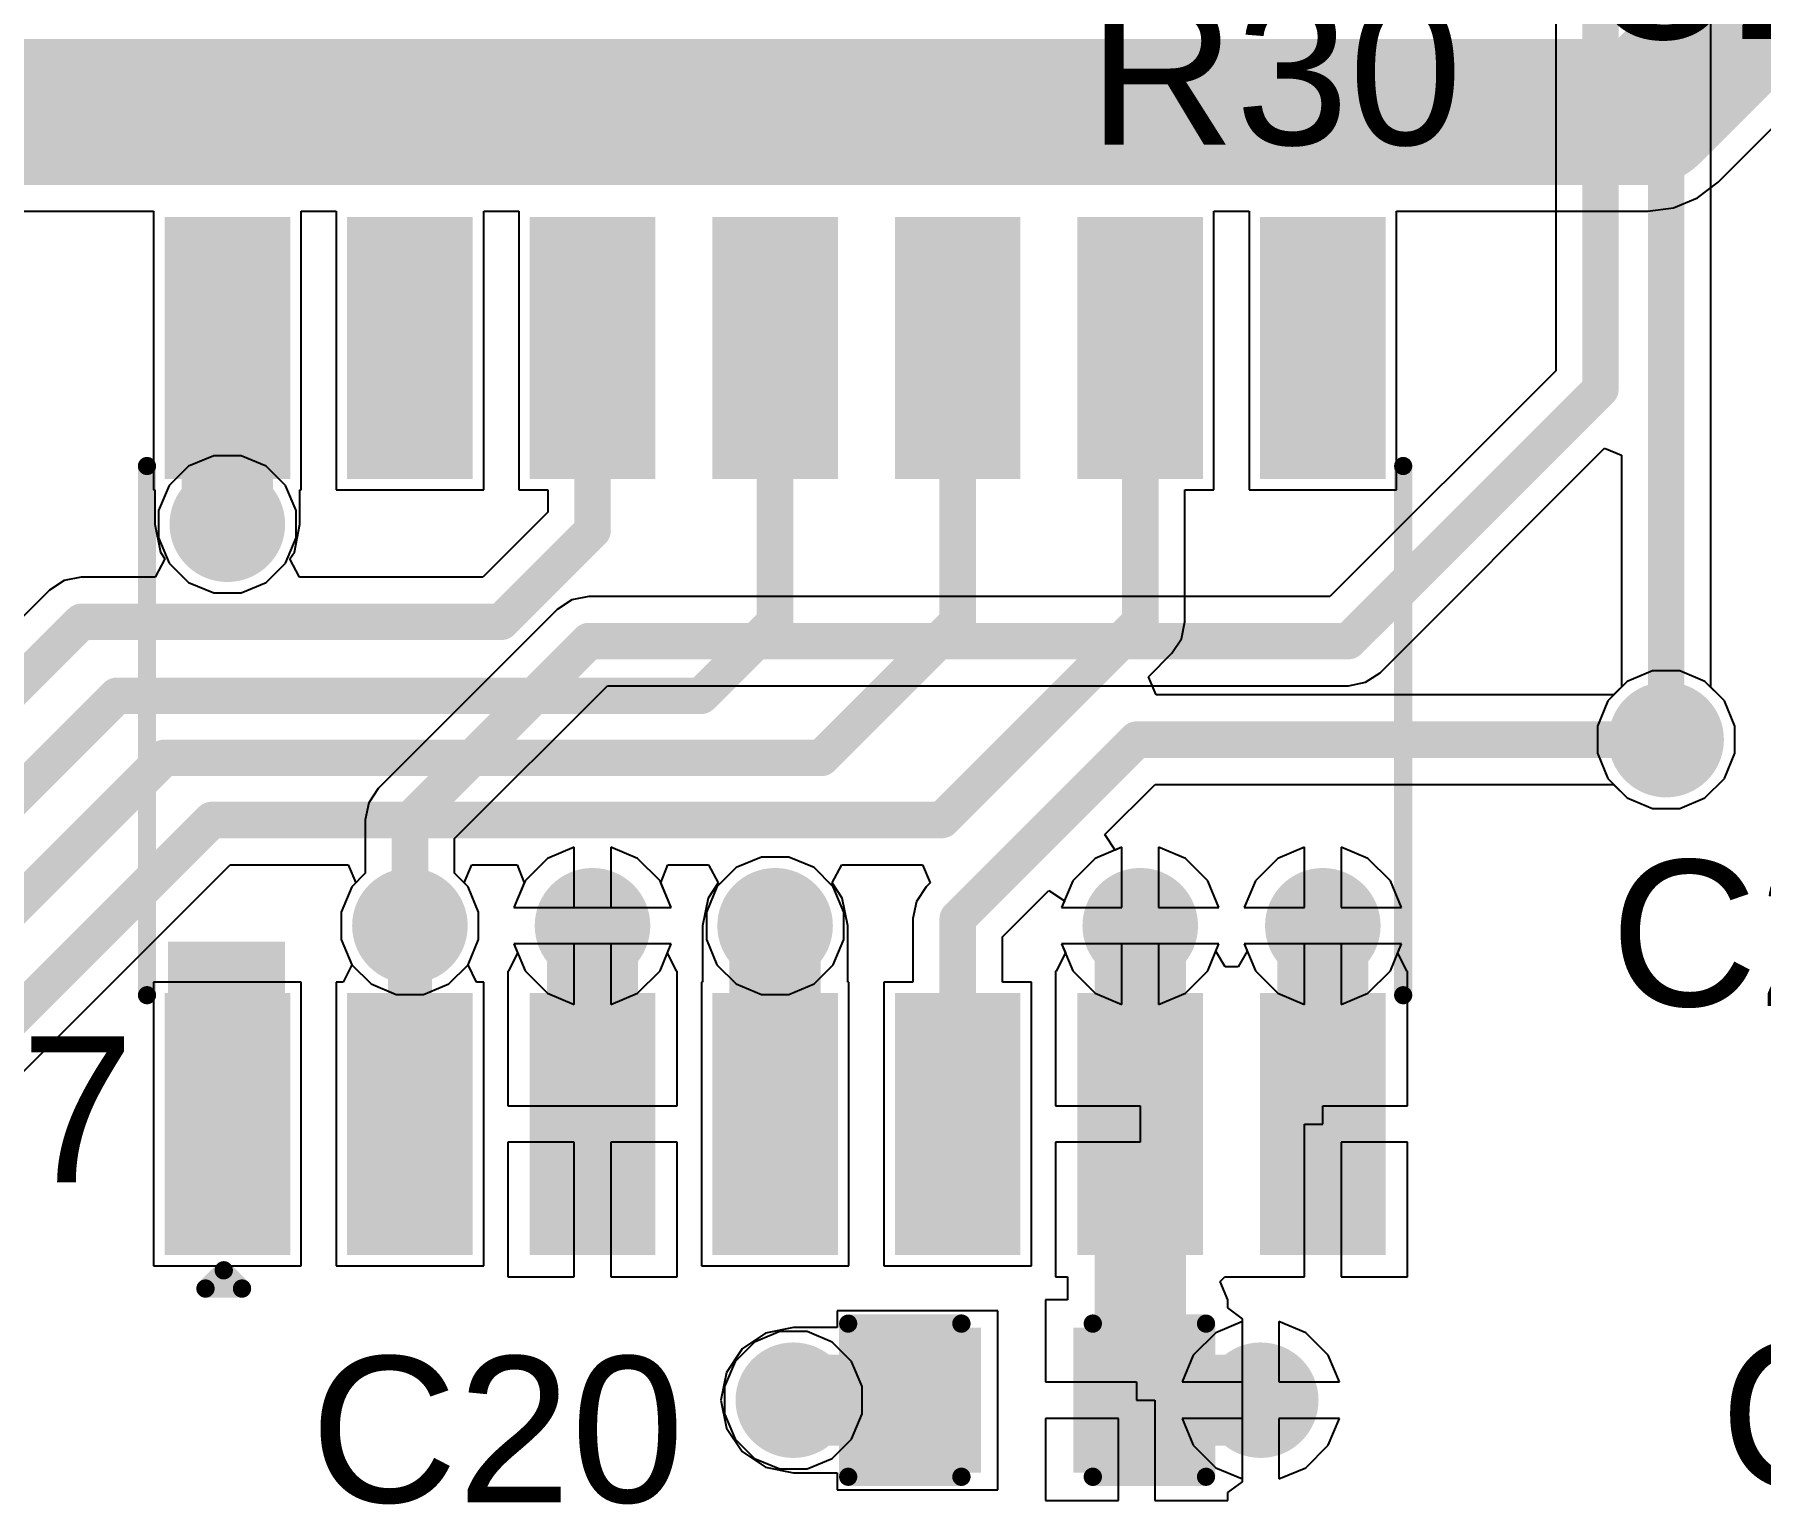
# Model space of a CAD drawing. Header units: millimetres. Extents: x -11 to 156, y -11 to 109.
# Drawn here: x 78.87 to 90.88, y 8.9 to 19.13 of the extents above; entities that cross this region are included whole.
import ezdxf

# ---------------------------------------------------------------- set-up
doc = ezdxf.new("R2010")
doc.units = ezdxf.units.MM
for name, color, linetype in [('BottomLayer', 5, 'Continuous'), ('BottomSolder', 6, 'Continuous'), ('TopLayer', 1, 'Continuous'), ('TopOverlay', 2, 'Continuous'), ('TopPaste', 8, 'Continuous'), ('TopSolder', 216, 'Continuous'), ('ViaHoleLayer', 16, 'Continuous')]:
    doc.layers.add(name, color=color, linetype=linetype)
doc.styles.add('Arial', font='', dxfattribs={"height": 0.2})
doc.styles.get('Arial').set_extended_font_data('Arial')

# ---------------------------------------------------------------- blocks, each defined once
blk = doc.blocks.new('SOIC_14_2')
at = {"layer": 'TopLayer'}
for points in [[(-3.51, 3.475), (-3.51, 4.145), (-1.89, 4.145), (-1.89, 3.475)], [(1.89, 3.475), (1.89, 4.145), (3.51, 4.145), (3.51, 3.475)], [(-3.51, 2.205), (-3.51, 2.875), (-1.89, 2.875), (-1.89, 2.205)], [(1.89, 2.205), (1.89, 2.875), (3.51, 2.875), (3.51, 2.205)], [(-3.51, 0.935), (-3.51, 1.605), (-1.89, 1.605), (-1.89, 0.935)], [(1.89, 0.935), (1.89, 1.605), (3.51, 1.605), (3.51, 0.935)], [(-3.51, -0.335), (-3.51, 0.335), (-1.89, 0.335), (-1.89, -0.335)], [(1.89, -0.335), (1.89, 0.335), (3.51, 0.335), (3.51, -0.335)], [(-3.51, -1.605), (-3.51, -0.935), (-1.89, -0.935), (-1.89, -1.605)], [(1.89, -1.605), (1.89, -0.935), (3.51, -0.935), (3.51, -1.605)], [(-3.51, -2.875), (-3.51, -2.205), (-1.89, -2.205), (-1.89, -2.875)], [(1.89, -2.875), (1.89, -2.205), (3.51, -2.205), (3.51, -2.875)], [(-3.51, -4.145), (-3.51, -3.475), (-1.89, -3.475), (-1.89, -4.145)], [(1.89, -4.145), (1.89, -3.475), (3.51, -3.475), (3.51, -4.145)]]:
    blk.add_hatch(color=1, dxfattribs=at).paths.add_polyline_path(points)
at = {"layer": 'TopOverlay'}
blk.add_hatch(color=2, dxfattribs=at).paths.add_polyline_path([(-1.787, 3.41), (-1.432, 3.41), (-1.432, 4.223), (-1.787, 4.223)])
at = {"layer": 'TopPaste'}
for points in [[(-3.51, 3.475), (-3.51, 4.145), (-1.89, 4.145), (-1.89, 3.475)], [(1.89, 3.475), (1.89, 4.145), (3.51, 4.145), (3.51, 3.475)], [(-3.51, 2.205), (-3.51, 2.875), (-1.89, 2.875), (-1.89, 2.205)], [(1.89, 2.205), (1.89, 2.875), (3.51, 2.875), (3.51, 2.205)], [(-3.51, 0.935), (-3.51, 1.605), (-1.89, 1.605), (-1.89, 0.935)], [(1.89, 0.935), (1.89, 1.605), (3.51, 1.605), (3.51, 0.935)], [(-3.51, -0.335), (-3.51, 0.335), (-1.89, 0.335), (-1.89, -0.335)], [(1.89, -0.335), (1.89, 0.335), (3.51, 0.335), (3.51, -0.335)], [(-3.51, -1.605), (-3.51, -0.935), (-1.89, -0.935), (-1.89, -1.605)], [(1.89, -1.605), (1.89, -0.935), (3.51, -0.935), (3.51, -1.605)], [(-3.51, -2.875), (-3.51, -2.205), (-1.89, -2.205), (-1.89, -2.875)], [(1.89, -2.875), (1.89, -2.205), (3.51, -2.205), (3.51, -2.875)], [(-3.51, -4.145), (-3.51, -3.475), (-1.89, -3.475), (-1.89, -4.145)], [(1.89, -4.145), (1.89, -3.475), (3.51, -3.475), (3.51, -4.145)]]:
    blk.add_hatch(color=8, dxfattribs=at).paths.add_polyline_path(points)
at = {"layer": 'TopSolder'}
for points in [[(-3.612, 3.373), (-3.612, 4.247), (-1.788, 4.247), (-1.788, 3.373)], [(1.788, 3.373), (1.788, 4.247), (3.612, 4.247), (3.612, 3.373)], [(-3.612, 2.103), (-3.612, 2.977), (-1.788, 2.977), (-1.788, 2.103)], [(1.788, 2.103), (1.788, 2.977), (3.612, 2.977), (3.612, 2.103)], [(-3.612, 0.833), (-3.612, 1.707), (-1.788, 1.707), (-1.788, 0.833)], [(1.788, 0.833), (1.788, 1.707), (3.612, 1.707), (3.612, 0.833)], [(-3.612, -0.437), (-3.612, 0.437), (-1.788, 0.437), (-1.788, -0.437)], [(1.788, -0.437), (1.788, 0.437), (3.612, 0.437), (3.612, -0.437)], [(-3.612, -1.707), (-3.612, -0.833), (-1.788, -0.833), (-1.788, -1.707)], [(1.788, -1.707), (1.788, -0.833), (3.612, -0.833), (3.612, -1.707)], [(-3.612, -2.977), (-3.612, -2.103), (-1.788, -2.103), (-1.788, -2.977)], [(1.788, -2.977), (1.788, -2.103), (3.612, -2.103), (3.612, -2.977)], [(-3.612, -4.247), (-3.612, -3.373), (-1.788, -3.373), (-1.788, -4.247)], [(1.788, -4.247), (1.788, -3.373), (3.612, -3.373), (3.612, -4.247)]]:
    blk.add_hatch(color=216, dxfattribs=at).paths.add_polyline_path(points)
at = {"layer": 'TopOverlay', "const_width": 0.127}
for points in [[(-1.803, 4.369), (1.88, 4.369)], [(-3.845, 3.962), (-3.845, 3.708)], [(-3.845, 3.962), (-3.718, 3.835)], [(-3.718, 3.835), (-3.845, 3.708)], [(-1.803, -4.369), (1.88, -4.369)]]:
    blk.add_lwpolyline(points, dxfattribs=at)
at = {"layer": 'TopOverlay', "const_width": 0.0635}
for points in [[(-1.835, 4.369, 1), (-1.772, 4.369, 1)], [(1.848, 4.369, 1), (1.911, 4.369, 1)], [(-3.877, 3.962, 1), (-3.813, 3.962, 1)], [(-3.877, 3.962, 1), (-3.813, 3.962, 1)], [(-3.75, 3.835, 1), (-3.686, 3.835, 1)], [(-3.75, 3.835, 1), (-3.686, 3.835, 1)], [(-3.877, 3.708, 1), (-3.813, 3.708, 1)], [(-3.877, 3.708, 1), (-3.813, 3.708, 1)], [(-1.835, -4.369, 1), (-1.772, -4.369, 1)], [(1.848, -4.369, 1), (1.911, -4.369, 1)]]:
    blk.add_lwpolyline(points, format="xyb", close=True, dxfattribs=at)
blk = doc.blocks.new('C___0603_110')
at = {"layer": 'TopLayer'}
for points in [[(-0.381, 0.445), (-0.381, -0.445), (-1.143, -0.445), (-1.143, 0.445)], [(1.143, 0.445), (1.143, -0.445), (0.381, -0.445), (0.381, 0.445)]]:
    blk.add_hatch(color=1, dxfattribs=at).paths.add_polyline_path(points)
at = {"layer": 'TopPaste'}
for points in [[(-0.381, 0.445), (-0.381, -0.445), (-1.143, -0.445), (-1.143, 0.445)], [(1.143, 0.445), (1.143, -0.445), (0.381, -0.445), (0.381, 0.445)]]:
    blk.add_hatch(color=8, dxfattribs=at).paths.add_polyline_path(points)
at = {"layer": 'TopSolder'}
for points in [[(-0.321, 0.504), (-0.321, -0.504), (-1.203, -0.504), (-1.203, 0.504)], [(1.203, 0.504), (1.203, -0.504), (0.321, -0.504), (0.321, 0.504)]]:
    blk.add_hatch(color=216, dxfattribs=at).paths.add_polyline_path(points)
at = {"layer": 'TopOverlay', "const_width": 0.127}
for points in [[(-0.457, 0.533), (-1.245, 0.533)], [(-1.245, 0.533), (-1.245, -0.533)], [(1.245, 0.533), (0.457, 0.533)], [(1.245, 0.533), (1.245, -0.533)], [(-0.457, -0.533), (-1.245, -0.533)], [(1.245, -0.533), (0.457, -0.533)]]:
    blk.add_lwpolyline(points, dxfattribs=at)
at = {"layer": 'TopOverlay', "const_width": 0.0635}
for points in [[(-1.276, 0.533, 1), (-1.213, 0.533, 1)], [(-1.276, 0.533, 1), (-1.213, 0.533, 1)], [(-0.489, 0.533, 1), (-0.425, 0.533, 1)], [(0.425, 0.533, 1), (0.489, 0.533, 1)], [(1.213, 0.533, 1), (1.276, 0.533, 1)], [(1.213, 0.533, 1), (1.276, 0.533, 1)], [(-1.276, -0.533, 1), (-1.213, -0.533, 1)], [(-1.276, -0.533, 1), (-1.213, -0.533, 1)], [(-0.489, -0.533, 1), (-0.425, -0.533, 1)], [(0.425, -0.533, 1), (0.489, -0.533, 1)], [(1.213, -0.533, 1), (1.276, -0.533, 1)], [(1.213, -0.533, 1), (1.276, -0.533, 1)]]:
    blk.add_lwpolyline(points, format="xyb", close=True, dxfattribs=at)

msp = doc.modelspace()

# ---------------------------------------------------------------- hatches: boundary and pattern name
at = {"layer": 'BottomLayer'}
h = msp.add_hatch(color=5, dxfattribs=at)
edge = h.paths.add_edge_path()
edge.add_arc((80.213, 15.723), 0.3, 0, 360)
h = msp.add_hatch(color=5, dxfattribs=at)
edge = h.paths.add_edge_path()
edge.add_arc((90.221, 14.224), 0.3, 0, 360)
h = msp.add_hatch(color=5, dxfattribs=at)
edge = h.paths.add_edge_path()
edge.add_arc((81.483, 12.929), 0.3, 0, 360)
h = msp.add_hatch(color=5, dxfattribs=at)
edge = h.paths.add_edge_path()
edge.add_arc((82.753, 12.929), 0.3, 0, 360)
h = msp.add_hatch(color=5, dxfattribs=at)
edge = h.paths.add_edge_path()
edge.add_arc((84.023, 12.929), 0.3, 0, 360)
h = msp.add_hatch(color=5, dxfattribs=at)
edge = h.paths.add_edge_path()
edge.add_arc((86.563, 12.929), 0.3, 0, 360)
h = msp.add_hatch(color=5, dxfattribs=at)
edge = h.paths.add_edge_path()
edge.add_arc((87.833, 12.929), 0.3, 0, 360)
h = msp.add_hatch(color=5, dxfattribs=at)
edge = h.paths.add_edge_path()
edge.add_arc((84.15, 9.627), 0.3, 0, 360)
h = msp.add_hatch(color=5, dxfattribs=at)
edge = h.paths.add_edge_path()
edge.add_arc((87.401, 9.627), 0.3, 0, 360)
at = {"layer": 'BottomSolder'}
h = msp.add_hatch(color=6, dxfattribs=at)
edge = h.paths.add_edge_path()
edge.add_arc((80.213, 15.723), 0.402, 0, 360)
h = msp.add_hatch(color=6, dxfattribs=at)
edge = h.paths.add_edge_path()
edge.add_arc((90.221, 14.224), 0.402, 0, 360)
h = msp.add_hatch(color=6, dxfattribs=at)
edge = h.paths.add_edge_path()
edge.add_arc((81.483, 12.929), 0.402, 0, 360)
h = msp.add_hatch(color=6, dxfattribs=at)
edge = h.paths.add_edge_path()
edge.add_arc((82.753, 12.929), 0.402, 0, 360)
h = msp.add_hatch(color=6, dxfattribs=at)
edge = h.paths.add_edge_path()
edge.add_arc((84.023, 12.929), 0.402, 0, 360)
h = msp.add_hatch(color=6, dxfattribs=at)
edge = h.paths.add_edge_path()
edge.add_arc((86.563, 12.929), 0.402, 0, 360)
h = msp.add_hatch(color=6, dxfattribs=at)
edge = h.paths.add_edge_path()
edge.add_arc((87.833, 12.929), 0.402, 0, 360)
h = msp.add_hatch(color=6, dxfattribs=at)
edge = h.paths.add_edge_path()
edge.add_arc((84.15, 9.627), 0.402, 0, 360)
h = msp.add_hatch(color=6, dxfattribs=at)
edge = h.paths.add_edge_path()
edge.add_arc((87.401, 9.627), 0.402, 0, 360)
at = {"layer": 'TopLayer'}
h = msp.add_hatch(color=1, dxfattribs=at)
edge = h.paths.add_edge_path()
edge.add_arc((80.213, 15.723), 0.3, 0, 360)
h = msp.add_hatch(color=1, dxfattribs=at)
edge = h.paths.add_edge_path()
edge.add_arc((90.221, 14.224), 0.3, 0, 360)
h = msp.add_hatch(color=1, dxfattribs=at)
edge = h.paths.add_edge_path()
edge.add_arc((81.483, 12.929), 0.3, 0, 360)
h = msp.add_hatch(color=1, dxfattribs=at)
edge = h.paths.add_edge_path()
edge.add_arc((82.753, 12.929), 0.3, 0, 360)
h = msp.add_hatch(color=1, dxfattribs=at)
edge = h.paths.add_edge_path()
edge.add_arc((84.023, 12.929), 0.3, 0, 360)
h = msp.add_hatch(color=1, dxfattribs=at)
edge = h.paths.add_edge_path()
edge.add_arc((86.563, 12.929), 0.3, 0, 360)
h = msp.add_hatch(color=1, dxfattribs=at)
edge = h.paths.add_edge_path()
edge.add_arc((87.833, 12.929), 0.3, 0, 360)
h = msp.add_hatch(color=1, dxfattribs=at)
edge = h.paths.add_edge_path()
edge.add_arc((84.15, 9.627), 0.3, 0, 360)
h = msp.add_hatch(color=1, dxfattribs=at)
edge = h.paths.add_edge_path()
edge.add_arc((87.401, 9.627), 0.3, 0, 360)
at = {"layer": 'TopSolder'}
h = msp.add_hatch(color=216, dxfattribs=at)
edge = h.paths.add_edge_path()
edge.add_arc((80.213, 15.723), 0.402, 0, 360)
h = msp.add_hatch(color=216, dxfattribs=at)
edge = h.paths.add_edge_path()
edge.add_arc((90.221, 14.224), 0.402, 0, 360)
h = msp.add_hatch(color=216, dxfattribs=at)
edge = h.paths.add_edge_path()
edge.add_arc((81.483, 12.929), 0.402, 0, 360)
h = msp.add_hatch(color=216, dxfattribs=at)
edge = h.paths.add_edge_path()
edge.add_arc((82.753, 12.929), 0.402, 0, 360)
h = msp.add_hatch(color=216, dxfattribs=at)
edge = h.paths.add_edge_path()
edge.add_arc((84.023, 12.929), 0.402, 0, 360)
h = msp.add_hatch(color=216, dxfattribs=at)
edge = h.paths.add_edge_path()
edge.add_arc((86.563, 12.929), 0.402, 0, 360)
h = msp.add_hatch(color=216, dxfattribs=at)
edge = h.paths.add_edge_path()
edge.add_arc((87.833, 12.929), 0.402, 0, 360)
h = msp.add_hatch(color=216, dxfattribs=at)
edge = h.paths.add_edge_path()
edge.add_arc((84.15, 9.627), 0.402, 0, 360)
h = msp.add_hatch(color=216, dxfattribs=at)
edge = h.paths.add_edge_path()
edge.add_arc((87.401, 9.627), 0.402, 0, 360)
at = {"layer": 'ViaHoleLayer'}
h = msp.add_hatch(color=16, dxfattribs=at)
edge = h.paths.add_edge_path()
edge.add_arc((80.213, 15.723), 0.15, 0, 360)
h = msp.add_hatch(color=16, dxfattribs=at)
edge = h.paths.add_edge_path()
edge.add_arc((90.221, 14.224), 0.15, 0, 360)
h = msp.add_hatch(color=16, dxfattribs=at)
edge = h.paths.add_edge_path()
edge.add_arc((81.483, 12.929), 0.15, 0, 360)
h = msp.add_hatch(color=16, dxfattribs=at)
edge = h.paths.add_edge_path()
edge.add_arc((82.753, 12.929), 0.15, 0, 360)
h = msp.add_hatch(color=16, dxfattribs=at)
edge = h.paths.add_edge_path()
edge.add_arc((84.023, 12.929), 0.15, 0, 360)
h = msp.add_hatch(color=16, dxfattribs=at)
edge = h.paths.add_edge_path()
edge.add_arc((86.563, 12.929), 0.15, 0, 360)
h = msp.add_hatch(color=16, dxfattribs=at)
edge = h.paths.add_edge_path()
edge.add_arc((87.833, 12.929), 0.15, 0, 360)
h = msp.add_hatch(color=16, dxfattribs=at)
edge = h.paths.add_edge_path()
edge.add_arc((84.15, 9.627), 0.15, 0, 360)
h = msp.add_hatch(color=16, dxfattribs=at)
edge = h.paths.add_edge_path()
edge.add_arc((87.401, 9.627), 0.15, 0, 360)

# ---------------------------------------------------------------- linework, layer by layer
at = {"layer": 'BottomLayer'}
for p, q in [((89.453, 20.244), (89.453, 16.791)), ((90.532, 14.589), (90.532, 19.81)), ((89.453, 16.791), (87.882, 15.221)), ((88.231, 14.69), (89.793, 16.252)), ((89.793, 16.252), (89.91, 16.203)), ((79.943, 16.128), (79.808, 15.993)), ((80.118, 16.2), (79.943, 16.128)), ((80.308, 16.2), (80.118, 16.2)), ((80.484, 16.128), (80.308, 16.2)), ((80.618, 15.993), (80.484, 16.128)), ((89.91, 16.203), (89.91, 14.589)), ((79.808, 15.993), (79.735, 15.818)), ((80.691, 15.818), (80.618, 15.993)), ((79.735, 15.818), (79.735, 15.628)), ((80.691, 15.628), (80.691, 15.818)), ((79.735, 15.628), (79.808, 15.452)), ((80.618, 15.452), (80.691, 15.628)), ((79.808, 15.452), (79.943, 15.318)), ((80.484, 15.318), (80.618, 15.452)), ((79.943, 15.318), (80.118, 15.245)), ((80.308, 15.245), (80.484, 15.318)), ((80.118, 15.245), (80.308, 15.245)), ((82.508, 15.13), (81.263, 13.885)), ((82.609, 15.197), (82.508, 15.13)), ((82.728, 15.221), (82.609, 15.197)), ((87.882, 15.221), (82.728, 15.221)), ((88.13, 14.623), (88.231, 14.69)), ((81.794, 13.536), (82.857, 14.599)), ((82.857, 14.599), (88.011, 14.599)), ((88.011, 14.599), (88.13, 14.623)), ((89.91, 14.589), (89.816, 14.495)), ((90.626, 14.495), (90.532, 14.589)), ((89.816, 14.495), (89.743, 14.319)), ((90.699, 14.319), (90.626, 14.495)), ((89.743, 14.319), (89.743, 14.129)), ((90.699, 14.129), (90.699, 14.319)), ((89.743, 14.129), (89.816, 13.953)), ((90.626, 13.953), (90.699, 14.129)), ((89.816, 13.953), (89.95, 13.819)), ((90.491, 13.819), (90.626, 13.953)), ((81.263, 13.885), (81.196, 13.784)), ((89.95, 13.819), (90.126, 13.746)), ((90.316, 13.746), (90.491, 13.819)), ((81.196, 13.784), (81.172, 13.665)), ((90.126, 13.746), (90.316, 13.746)), ((81.172, 13.665), (81.172, 13.294)), ((81.794, 13.294), (81.794, 13.536)), ((82.626, 13.476), (82.439, 13.398)), ((82.626, 13.056), (82.626, 13.476)), ((83.067, 13.398), (82.88, 13.476)), ((82.88, 13.476), (82.88, 13.056)), ((86.436, 13.476), (86.249, 13.398)), ((86.436, 13.056), (86.436, 13.476)), ((86.877, 13.398), (86.69, 13.476)), ((86.69, 13.476), (86.69, 13.056)), ((87.706, 13.476), (87.519, 13.398)), ((87.706, 13.056), (87.706, 13.476)), ((88.147, 13.398), (87.96, 13.476)), ((87.96, 13.476), (87.96, 13.056)), ((82.439, 13.398), (82.284, 13.242)), ((83.223, 13.242), (83.067, 13.398)), ((83.753, 13.334), (83.618, 13.199)), ((83.928, 13.406), (83.753, 13.334)), ((84.118, 13.406), (83.928, 13.406)), ((84.294, 13.334), (84.118, 13.406)), ((84.428, 13.199), (84.294, 13.334)), ((86.249, 13.398), (86.094, 13.242)), ((87.033, 13.242), (86.877, 13.398)), ((87.519, 13.398), (87.364, 13.242)), ((88.303, 13.242), (88.147, 13.398)), ((81.172, 13.294), (81.078, 13.199)), ((81.888, 13.199), (81.794, 13.294)), ((82.284, 13.242), (82.206, 13.056)), ((83.3, 13.056), (83.223, 13.242)), ((86.094, 13.242), (86.016, 13.056)), ((87.11, 13.056), (87.033, 13.242)), ((87.364, 13.242), (87.286, 13.056)), ((88.38, 13.056), (88.303, 13.242)), ((81.078, 13.199), (81.005, 13.024)), ((81.961, 13.024), (81.888, 13.199)), ((83.618, 13.199), (83.545, 13.024)), ((84.501, 13.024), (84.428, 13.199)), ((81.005, 13.024), (81.005, 12.834)), ((81.961, 12.834), (81.961, 13.024)), ((82.206, 13.056), (82.626, 13.056)), ((82.88, 13.056), (83.3, 13.056)), ((83.545, 13.024), (83.545, 12.834)), ((84.501, 12.834), (84.501, 13.024)), ((86.016, 13.056), (86.436, 13.056)), ((86.69, 13.056), (87.11, 13.056)), ((87.286, 13.056), (87.706, 13.056)), ((87.96, 13.056), (88.38, 13.056)), ((81.005, 12.834), (81.078, 12.658)), ((81.888, 12.658), (81.961, 12.834)), ((82.626, 12.802), (82.206, 12.802)), ((82.206, 12.802), (82.284, 12.615)), ((82.626, 12.382), (82.626, 12.802)), ((83.3, 12.802), (82.88, 12.802)), ((82.88, 12.802), (82.88, 12.382)), ((83.223, 12.615), (83.3, 12.802)), ((83.545, 12.834), (83.618, 12.658)), ((84.428, 12.658), (84.501, 12.834)), ((86.436, 12.802), (86.016, 12.802)), ((86.016, 12.802), (86.094, 12.615)), ((86.436, 12.382), (86.436, 12.802)), ((87.11, 12.802), (86.69, 12.802)), ((86.69, 12.802), (86.69, 12.382)), ((87.033, 12.615), (87.11, 12.802)), ((87.706, 12.802), (87.286, 12.802)), ((87.286, 12.802), (87.364, 12.615)), ((87.706, 12.382), (87.706, 12.802)), ((88.38, 12.802), (87.96, 12.802)), ((87.96, 12.802), (87.96, 12.382)), ((88.303, 12.615), (88.38, 12.802)), ((81.078, 12.658), (81.213, 12.524)), ((81.754, 12.524), (81.888, 12.658)), ((82.284, 12.615), (82.439, 12.459)), ((83.067, 12.459), (83.223, 12.615)), ((83.618, 12.658), (83.753, 12.524)), ((84.294, 12.524), (84.428, 12.658)), ((86.094, 12.615), (86.249, 12.459)), ((86.877, 12.459), (87.033, 12.615)), ((87.364, 12.615), (87.519, 12.459)), ((88.147, 12.459), (88.303, 12.615)), ((81.213, 12.524), (81.388, 12.451)), ((81.578, 12.451), (81.754, 12.524)), ((83.753, 12.524), (83.928, 12.451)), ((84.118, 12.451), (84.294, 12.524)), ((81.388, 12.451), (81.578, 12.451)), ((82.439, 12.459), (82.626, 12.382)), ((82.88, 12.382), (83.067, 12.459)), ((83.928, 12.451), (84.118, 12.451)), ((86.249, 12.459), (86.436, 12.382)), ((86.69, 12.382), (86.877, 12.459)), ((87.519, 12.459), (87.706, 12.382)), ((87.96, 12.382), (88.147, 12.459)), ((84.055, 10.104), (83.88, 10.032)), ((84.245, 10.104), (84.055, 10.104)), ((84.421, 10.032), (84.245, 10.104)), ((87.088, 10.096), (86.932, 9.94)), ((87.274, 10.174), (87.088, 10.096)), ((87.274, 9.754), (87.274, 10.174)), ((87.715, 10.096), (87.528, 10.174)), ((87.528, 10.174), (87.528, 9.754)), ((87.871, 9.94), (87.715, 10.096)), ((83.88, 10.032), (83.745, 9.897)), ((84.555, 9.897), (84.421, 10.032)), ((83.745, 9.897), (83.672, 9.722)), ((84.628, 9.722), (84.555, 9.897)), ((86.932, 9.94), (86.854, 9.754)), ((87.948, 9.754), (87.871, 9.94)), ((86.854, 9.754), (87.274, 9.754)), ((87.528, 9.754), (87.948, 9.754)), ((83.672, 9.722), (83.672, 9.532)), ((84.628, 9.532), (84.628, 9.722)), ((83.672, 9.532), (83.745, 9.356)), ((84.555, 9.356), (84.628, 9.532)), ((87.274, 9.5), (86.854, 9.5)), ((86.854, 9.5), (86.932, 9.313)), ((87.274, 9.08), (87.274, 9.5)), ((87.948, 9.5), (87.528, 9.5)), ((87.528, 9.5), (87.528, 9.08)), ((87.871, 9.313), (87.948, 9.5)), ((83.745, 9.356), (83.88, 9.222)), ((84.421, 9.222), (84.555, 9.356)), ((86.932, 9.313), (87.088, 9.157)), ((87.715, 9.157), (87.871, 9.313)), ((83.88, 9.222), (84.055, 9.149)), ((84.055, 9.149), (84.245, 9.149)), ((84.245, 9.149), (84.421, 9.222)), ((87.088, 9.157), (87.274, 9.08)), ((87.528, 9.08), (87.715, 9.157))]:
    msp.add_line(p, q, dxfattribs=at)
at = {"layer": 'BottomLayer', "const_width": 0.254}
for points in [[(89.764, 16.662), (89.764, 20.244)], [(90.221, 14.224), (90.221, 19.939)], [(88.011, 14.91), (89.764, 16.662)], [(81.483, 13.665), (82.728, 14.91)], [(82.728, 14.91), (88.011, 14.91)], [(81.483, 12.929), (81.483, 13.665)]]:
    msp.add_lwpolyline(points, dxfattribs=at)
at = {"layer": 'BottomLayer', "const_width": 0.127}
for points in [[(89.7, 16.662, 1), (89.827, 16.662, 1)], [(89.7, 16.662, 1), (89.827, 16.662, 1)], [(82.664, 14.91, 1), (82.791, 14.91, 1)], [(82.664, 14.91, 1), (82.791, 14.91, 1)], [(87.947, 14.91, 1), (88.074, 14.91, 1)], [(87.947, 14.91, 1), (88.074, 14.91, 1)], [(90.157, 14.224, 1), (90.284, 14.224, 1)], [(81.42, 13.665, 1), (81.547, 13.665, 1)], [(81.42, 13.665, 1), (81.547, 13.665, 1)], [(81.42, 12.929, 1), (81.547, 12.929, 1)]]:
    msp.add_lwpolyline(points, format="xyb", close=True, dxfattribs=at)
at = {"layer": 'TopLayer'}
for p, q in [((90.583, 18.104), (91.056, 18.577)), ((90.44, 17.994), (90.583, 18.104)), ((78.798, 17.901), (79.7, 17.901)), ((79.7, 17.901), (79.7, 15.962)), ((80.726, 15.962), (80.726, 17.901)), ((80.726, 17.901), (80.97, 17.901)), ((80.97, 17.901), (80.97, 15.962)), ((81.996, 15.962), (81.996, 17.901)), ((81.996, 17.901), (82.24, 17.901)), ((82.24, 17.901), (82.24, 15.962)), ((87.076, 15.962), (87.076, 17.901)), ((87.076, 17.901), (87.32, 17.901)), ((87.32, 17.901), (87.32, 15.962)), ((88.346, 15.962), (88.346, 17.901)), ((88.346, 17.901), (90.094, 17.901)), ((90.094, 17.901), (90.273, 17.925)), ((90.273, 17.925), (90.44, 17.994)), ((79.7, 15.962), (79.708, 15.962)), ((79.708, 15.962), (79.708, 15.723)), ((80.718, 15.723), (80.718, 15.962)), ((80.718, 15.962), (80.726, 15.962)), ((80.97, 15.962), (81.996, 15.962)), ((82.24, 15.962), (82.442, 15.962)), ((82.442, 15.962), (82.442, 15.808)), ((86.874, 15.044), (86.874, 15.962)), ((86.874, 15.962), (87.076, 15.962)), ((87.32, 15.962), (88.346, 15.962)), ((82.442, 15.808), (81.989, 15.355)), ((79.708, 15.723), (79.747, 15.529)), ((80.68, 15.529), (80.718, 15.723)), ((79.747, 15.529), (79.778, 15.482)), ((80.648, 15.482), (80.68, 15.529)), ((79.778, 15.482), (79.71, 15.355)), ((80.716, 15.355), (80.648, 15.482)), ((78.977, 15.264), (76.267, 12.554)), ((79.078, 15.332), (78.977, 15.264)), ((79.197, 15.355), (79.078, 15.332)), ((79.71, 15.355), (79.197, 15.355)), ((81.989, 15.355), (80.716, 15.355)), ((86.85, 14.925), (86.874, 15.044)), ((86.783, 14.825), (86.85, 14.925)), ((86.62, 14.662), (86.783, 14.825)), ((86.673, 14.535), (86.62, 14.662)), ((90.126, 14.702), (89.95, 14.629)), ((90.316, 14.702), (90.126, 14.702)), ((90.491, 14.629), (90.316, 14.702)), ((89.856, 14.535), (86.673, 14.535)), ((89.95, 14.629), (89.856, 14.535)), ((90.626, 14.495), (90.491, 14.629)), ((90.699, 14.319), (90.626, 14.495)), ((90.699, 14.129), (90.699, 14.319)), ((90.626, 13.953), (90.699, 14.129)), ((90.491, 13.819), (90.626, 13.953)), ((86.317, 13.564), (86.667, 13.913)), ((86.667, 13.913), (89.856, 13.913)), ((89.856, 13.913), (89.95, 13.819)), ((89.95, 13.819), (90.126, 13.746)), ((90.316, 13.746), (90.491, 13.819)), ((90.126, 13.746), (90.316, 13.746)), ((86.389, 13.456), (86.317, 13.564)), ((86.436, 13.476), (86.389, 13.456)), ((86.436, 13.056), (86.436, 13.476)), ((86.877, 13.398), (86.69, 13.476)), ((86.69, 13.476), (86.69, 13.056)), ((87.706, 13.476), (87.519, 13.398)), ((87.706, 13.056), (87.706, 13.476)), ((88.147, 13.398), (87.96, 13.476)), ((87.96, 13.476), (87.96, 13.056)), ((77.606, 10.728), (80.233, 13.354)), ((80.233, 13.354), (81.054, 13.354)), ((81.054, 13.354), (81.106, 13.227)), ((81.86, 13.227), (81.913, 13.354)), ((81.913, 13.354), (82.23, 13.354)), ((82.23, 13.354), (82.277, 13.227)), ((83.229, 13.227), (83.277, 13.354)), ((83.277, 13.354), (83.559, 13.354)), ((83.559, 13.354), (83.627, 13.227)), ((84.419, 13.227), (84.487, 13.354)), ((84.487, 13.354), (85.049, 13.354)), ((85.049, 13.354), (85.102, 13.227)), ((87.033, 13.242), (86.877, 13.398)), ((87.519, 13.398), (87.364, 13.242)), ((88.303, 13.242), (88.147, 13.398)), ((81.106, 13.227), (81.078, 13.199)), ((81.888, 13.199), (81.86, 13.227)), ((82.277, 13.227), (82.206, 13.056)), ((83.3, 13.056), (83.229, 13.227)), ((83.627, 13.227), (83.557, 13.122)), ((84.49, 13.122), (84.419, 13.227)), ((85.102, 13.227), (85.073, 13.199)), ((87.11, 13.056), (87.033, 13.242)), ((87.364, 13.242), (87.286, 13.056)), ((88.38, 13.056), (88.303, 13.242)), ((81.078, 13.199), (81.005, 13.024)), ((81.961, 13.024), (81.888, 13.199)), ((83.557, 13.122), (83.518, 12.929)), ((84.528, 12.929), (84.49, 13.122)), ((85.006, 13.098), (84.982, 12.979)), ((85.073, 13.199), (85.006, 13.098)), ((85.604, 12.851), (85.928, 13.175)), ((85.928, 13.175), (86.036, 13.103)), ((86.036, 13.103), (86.016, 13.056)), ((81.005, 13.024), (81.005, 12.834)), ((81.961, 12.834), (81.961, 13.024)), ((82.206, 13.056), (83.3, 13.056)), ((84.982, 12.979), (84.982, 12.537)), ((86.016, 13.056), (86.436, 13.056)), ((86.69, 13.056), (87.11, 13.056)), ((87.286, 13.056), (87.706, 13.056)), ((87.96, 13.056), (88.38, 13.056)), ((83.518, 12.929), (83.518, 12.537)), ((84.528, 12.537), (84.528, 12.929)), ((85.604, 12.537), (85.604, 12.851)), ((81.005, 12.834), (81.078, 12.658)), ((81.888, 12.658), (81.961, 12.834)), ((82.232, 12.74), (82.169, 12.613)), ((83.3, 12.802), (82.206, 12.802)), ((82.206, 12.802), (82.232, 12.74)), ((83.275, 12.74), (83.3, 12.802)), ((83.337, 12.613), (83.275, 12.74)), ((86.042, 12.74), (85.979, 12.613)), ((87.11, 12.802), (86.016, 12.802)), ((86.016, 12.802), (86.042, 12.74)), ((87.089, 12.751), (87.11, 12.802)), ((87.153, 12.642), (87.089, 12.751)), ((87.307, 12.751), (87.244, 12.642)), ((88.38, 12.802), (87.286, 12.802)), ((87.286, 12.802), (87.307, 12.751)), ((88.355, 12.74), (88.38, 12.802)), ((88.417, 12.613), (88.355, 12.74)), ((81.078, 12.658), (81.019, 12.537)), ((81.947, 12.537), (81.888, 12.658)), ((82.169, 12.613), (82.164, 12.613)), ((82.164, 12.613), (82.164, 11.676)), ((83.342, 12.613), (83.337, 12.613)), ((83.342, 11.676), (83.342, 12.613)), ((85.979, 12.613), (85.974, 12.613)), ((85.974, 12.613), (85.974, 11.676)), ((87.244, 12.642), (87.153, 12.642)), ((88.422, 12.613), (88.417, 12.613)), ((88.422, 11.676), (88.422, 12.613)), ((80.726, 12.537), (79.7, 12.537)), ((79.7, 12.537), (79.7, 10.562)), ((80.726, 10.562), (80.726, 12.537)), ((81.019, 12.537), (80.97, 12.537)), ((80.97, 12.537), (80.97, 10.562)), ((81.996, 12.537), (81.947, 12.537)), ((81.996, 10.562), (81.996, 12.537)), ((83.518, 12.537), (83.51, 12.537)), ((83.51, 12.537), (83.51, 10.562)), ((84.536, 12.537), (84.528, 12.537)), ((84.536, 10.562), (84.536, 12.537)), ((84.982, 12.537), (84.78, 12.537)), ((84.78, 12.537), (84.78, 10.562)), ((85.806, 12.537), (85.604, 12.537)), ((85.806, 10.562), (85.806, 12.537)), ((82.164, 11.676), (82.753, 11.676)), ((82.753, 11.676), (83.342, 11.676)), ((85.974, 11.676), (86.563, 11.676)), ((86.563, 11.676), (86.563, 11.422)), ((87.833, 11.549), (87.833, 11.676)), ((87.833, 11.676), (88.422, 11.676)), ((87.706, 10.485), (87.706, 11.549)), ((87.706, 11.549), (87.833, 11.549)), ((82.626, 11.422), (82.164, 11.422)), ((82.164, 11.422), (82.164, 10.485)), ((82.626, 10.485), (82.626, 11.422)), ((83.342, 11.422), (82.88, 11.422)), ((82.88, 11.422), (82.88, 10.485)), ((83.342, 10.485), (83.342, 11.422)), ((86.563, 11.422), (85.974, 11.422)), ((85.974, 11.422), (85.974, 10.485)), ((88.422, 11.422), (87.96, 11.422)), ((87.96, 11.422), (87.96, 10.485)), ((88.422, 10.485), (88.422, 11.422)), ((79.7, 10.562), (80.726, 10.562)), ((80.97, 10.562), (81.996, 10.562)), ((82.164, 10.485), (82.626, 10.485)), ((82.88, 10.485), (83.342, 10.485)), ((83.51, 10.562), (84.536, 10.562)), ((84.78, 10.562), (85.806, 10.562)), ((85.974, 10.485), (86.058, 10.485)), ((86.058, 10.485), (86.058, 10.325)), ((87.119, 10.452), (87.152, 10.485)), ((87.172, 10.325), (87.119, 10.452)), ((87.152, 10.485), (87.244, 10.485)), ((87.244, 10.485), (87.279, 10.485)), ((87.279, 10.485), (87.706, 10.485)), ((87.96, 10.485), (88.422, 10.485)), ((86.058, 10.325), (85.903, 10.325)), ((85.903, 10.325), (85.903, 9.754)), ((87.173, 10.325), (87.172, 10.325)), ((87.173, 10.269), (87.173, 10.325)), ((85.573, 10.249), (84.455, 10.249)), ((84.455, 10.249), (84.455, 10.132)), ((85.573, 9.004), (85.573, 10.249)), ((87.274, 10.193), (87.173, 10.269)), ((83.957, 10.093), (83.793, 9.984)), ((84.15, 10.132), (83.957, 10.093)), ((84.455, 10.132), (84.15, 10.132)), ((87.274, 9.627), (87.274, 10.193)), ((87.715, 10.096), (87.528, 10.174)), ((87.528, 10.174), (87.528, 9.754)), ((87.871, 9.94), (87.715, 10.096)), ((83.793, 9.984), (83.684, 9.82)), ((87.948, 9.754), (87.871, 9.94)), ((83.684, 9.82), (83.645, 9.627)), ((85.903, 9.754), (86.538, 9.754)), ((86.538, 9.754), (86.538, 9.627)), ((87.528, 9.754), (87.948, 9.754)), ((83.645, 9.627), (83.684, 9.433)), ((86.538, 9.627), (86.665, 9.627)), ((86.665, 9.627), (86.665, 8.928)), ((87.274, 9.06), (87.274, 9.627)), ((86.411, 9.5), (85.903, 9.5)), ((85.903, 9.5), (85.903, 8.928)), ((86.411, 8.928), (86.411, 9.5)), ((87.948, 9.5), (87.528, 9.5)), ((87.528, 9.5), (87.528, 9.08)), ((87.871, 9.313), (87.948, 9.5)), ((83.684, 9.433), (83.793, 9.27)), ((83.793, 9.27), (83.957, 9.16)), ((87.715, 9.157), (87.871, 9.313)), ((83.957, 9.16), (84.15, 9.122)), ((87.528, 9.08), (87.715, 9.157)), ((84.15, 9.122), (84.455, 9.122)), ((84.455, 9.122), (84.455, 9.004)), ((84.455, 9.004), (85.573, 9.004)), ((87.173, 8.984), (87.274, 9.06)), ((85.903, 8.928), (86.411, 8.928)), ((86.665, 8.928), (87.173, 8.928)), ((87.173, 8.928), (87.173, 8.984))]:
    msp.add_line(p, q, dxfattribs=at)
for points, const_width in [([(90.094, 18.593), (91.262, 19.761)], 1.016), ([(78.156, 18.593), (90.094, 18.593)], 1.016), ([(80.213, 15.723), (80.213, 16.949)], 0.635), ([(82.753, 15.679), (82.753, 16.949)], 0.254), ([(84.023, 15.044), (84.023, 16.949)], 0.254), ([(85.293, 15.044), (85.293, 16.949)], 0.254), ([(86.563, 15.044), (86.563, 16.949)], 0.254), ([(82.118, 15.044), (82.753, 15.679)], 0.254), ([(76.396, 12.243), (79.197, 15.044)], 0.254), ([(79.197, 15.044), (82.118, 15.044)], 0.254), ([(83.508, 14.529), (84.023, 15.044)], 0.254), ([(84.346, 14.097), (85.293, 15.044)], 0.254), ([(85.184, 13.665), (86.563, 15.044)], 0.254), ([(76.726, 11.811), (79.444, 14.529)], 0.254), ([(79.444, 14.529), (83.508, 14.529)], 0.254), ([(85.293, 12.979), (86.538, 14.224)], 0.254), ([(86.538, 14.224), (90.221, 14.224)], 0.254), ([(77.056, 11.379), (79.774, 14.097)], 0.254), ([(79.774, 14.097), (84.346, 14.097)], 0.254), ([(77.386, 10.947), (80.104, 13.665)], 0.254), ([(80.104, 13.665), (85.184, 13.665)], 0.254), ([(82.753, 11.549), (82.753, 12.929)], 0.635), ([(84.023, 11.549), (84.023, 12.929)], 0.635), ([(86.563, 11.549), (86.563, 12.929)], 0.635), ([(87.833, 11.549), (87.833, 12.929)], 0.635), ([(85.293, 11.549), (85.293, 12.979)], 0.254), ([(81.483, 11.549), (81.483, 12.929)], 0.305), ([(86.563, 9.627), (86.563, 11.549)], 0.635), ([(84.15, 9.627), (85.014, 9.627)], 0.635), ([(84.988, 9.601), (85.014, 9.627)], 0.635), ([(86.538, 9.627), (86.563, 9.627)], 0.635), ([(86.563, 9.627), (87.401, 9.627)], 0.635)]:
    msp.add_lwpolyline(points, dxfattribs=dict(at, const_width=const_width))
for points, const_width in [([(89.84, 18.593, 1), (90.348, 18.593, 1)], 0.508), ([(89.84, 18.593, 1), (90.348, 18.593, 1)], 0.508), ([(80.054, 16.949, 1), (80.372, 16.949, 1)], 0.318), ([(82.69, 16.949, 1), (82.817, 16.949, 1)], 0.127), ([(83.96, 16.949, 1), (84.087, 16.949, 1)], 0.127), ([(85.23, 16.949, 1), (85.357, 16.949, 1)], 0.127), ([(86.5, 16.949, 1), (86.627, 16.949, 1)], 0.127), ([(80.054, 15.723, 1), (80.372, 15.723, 1)], 0.318), ([(82.69, 15.679, 1), (82.817, 15.679, 1)], 0.127), ([(82.69, 15.679, 1), (82.817, 15.679, 1)], 0.127), ([(79.134, 15.044, 1), (79.261, 15.044, 1)], 0.127), ([(79.134, 15.044, 1), (79.261, 15.044, 1)], 0.127), ([(82.055, 15.044, 1), (82.182, 15.044, 1)], 0.127), ([(82.055, 15.044, 1), (82.182, 15.044, 1)], 0.127), ([(83.96, 15.044, 1), (84.087, 15.044, 1)], 0.127), ([(83.96, 15.044, 1), (84.087, 15.044, 1)], 0.127), ([(85.23, 15.044, 1), (85.357, 15.044, 1)], 0.127), ([(85.23, 15.044, 1), (85.357, 15.044, 1)], 0.127), ([(86.5, 15.044, 1), (86.627, 15.044, 1)], 0.127), ([(86.5, 15.044, 1), (86.627, 15.044, 1)], 0.127), ([(79.38, 14.529, 1), (79.507, 14.529, 1)], 0.127), ([(79.38, 14.529, 1), (79.507, 14.529, 1)], 0.127), ([(83.444, 14.529, 1), (83.571, 14.529, 1)], 0.127), ([(83.444, 14.529, 1), (83.571, 14.529, 1)], 0.127), ([(86.474, 14.224, 1), (86.601, 14.224, 1)], 0.127), ([(86.474, 14.224, 1), (86.601, 14.224, 1)], 0.127), ([(90.157, 14.224, 1), (90.284, 14.224, 1)], 0.127), ([(79.71, 14.097, 1), (79.837, 14.097, 1)], 0.127), ([(79.71, 14.097, 1), (79.837, 14.097, 1)], 0.127), ([(84.282, 14.097, 1), (84.409, 14.097, 1)], 0.127), ([(84.282, 14.097, 1), (84.409, 14.097, 1)], 0.127), ([(80.041, 13.665, 1), (80.168, 13.665, 1)], 0.127), ([(80.041, 13.665, 1), (80.168, 13.665, 1)], 0.127), ([(85.121, 13.665, 1), (85.248, 13.665, 1)], 0.127), ([(85.121, 13.665, 1), (85.248, 13.665, 1)], 0.127), ([(82.594, 12.929, 1), (82.912, 12.929, 1)], 0.318), ([(83.864, 12.929, 1), (84.182, 12.929, 1)], 0.318), ([(86.404, 12.929, 1), (86.722, 12.929, 1)], 0.318), ([(87.674, 12.929, 1), (87.992, 12.929, 1)], 0.318), ([(85.23, 12.979, 1), (85.357, 12.979, 1)], 0.127), ([(85.23, 12.979, 1), (85.357, 12.979, 1)], 0.127), ([(81.407, 12.929, 1), (81.559, 12.929, 1)], 0.152), ([(82.594, 11.549, 1), (82.912, 11.549, 1)], 0.318), ([(83.864, 11.549, 1), (84.182, 11.549, 1)], 0.318), ([(86.404, 11.549, 1), (86.722, 11.549, 1)], 0.318), ([(86.404, 11.549, 1), (86.722, 11.549, 1)], 0.318), ([(87.674, 11.549, 1), (87.992, 11.549, 1)], 0.318), ([(81.407, 11.549, 1), (81.559, 11.549, 1)], 0.152), ([(85.23, 11.549, 1), (85.357, 11.549, 1)], 0.127), ([(83.991, 9.627, 1), (84.309, 9.627, 1)], 0.318), ([(84.83, 9.601, 1), (85.147, 9.601, 1)], 0.318), ([(84.855, 9.627, 1), (85.173, 9.627, 1)], 0.318), ([(84.855, 9.627, 1), (85.173, 9.627, 1)], 0.318), ([(86.379, 9.627, 1), (86.697, 9.627, 1)], 0.318), ([(86.404, 9.627, 1), (86.722, 9.627, 1)], 0.318), ([(86.404, 9.627, 1), (86.722, 9.627, 1)], 0.318), ([(86.404, 9.627, 1), (86.722, 9.627, 1)], 0.318), ([(87.243, 9.627, 1), (87.56, 9.627, 1)], 0.318)]:
    msp.add_lwpolyline(points, format="xyb", close=True, dxfattribs=dict(at, const_width=const_width))

# ---------------------------------------------------------------- block references
for name, p, rotation in [('SOIC_14_2', (84.023, 14.249), 90), ('C___0603_110', (85.776, 9.627), 180)]:
    msp.add_blockref(name, p, dxfattribs=dict(rotation=rotation))

# ---------------------------------------------------------------- texts
at = {"layer": 'TopOverlay', "style": 'Arial'}
for s, p in [('C28', (89.654, 19.101)), ('R30', (86.2, 18.364)), ('C27', (89.832, 12.37)), ('U17', (76.962, 11.143)), ('C29', (90.594, 9.017)), ('C20', (80.789, 8.916))]:
    msp.add_text(s, height=1.016, dxfattribs=at).set_placement(p)

doc.saveas('drawing.dxf')
